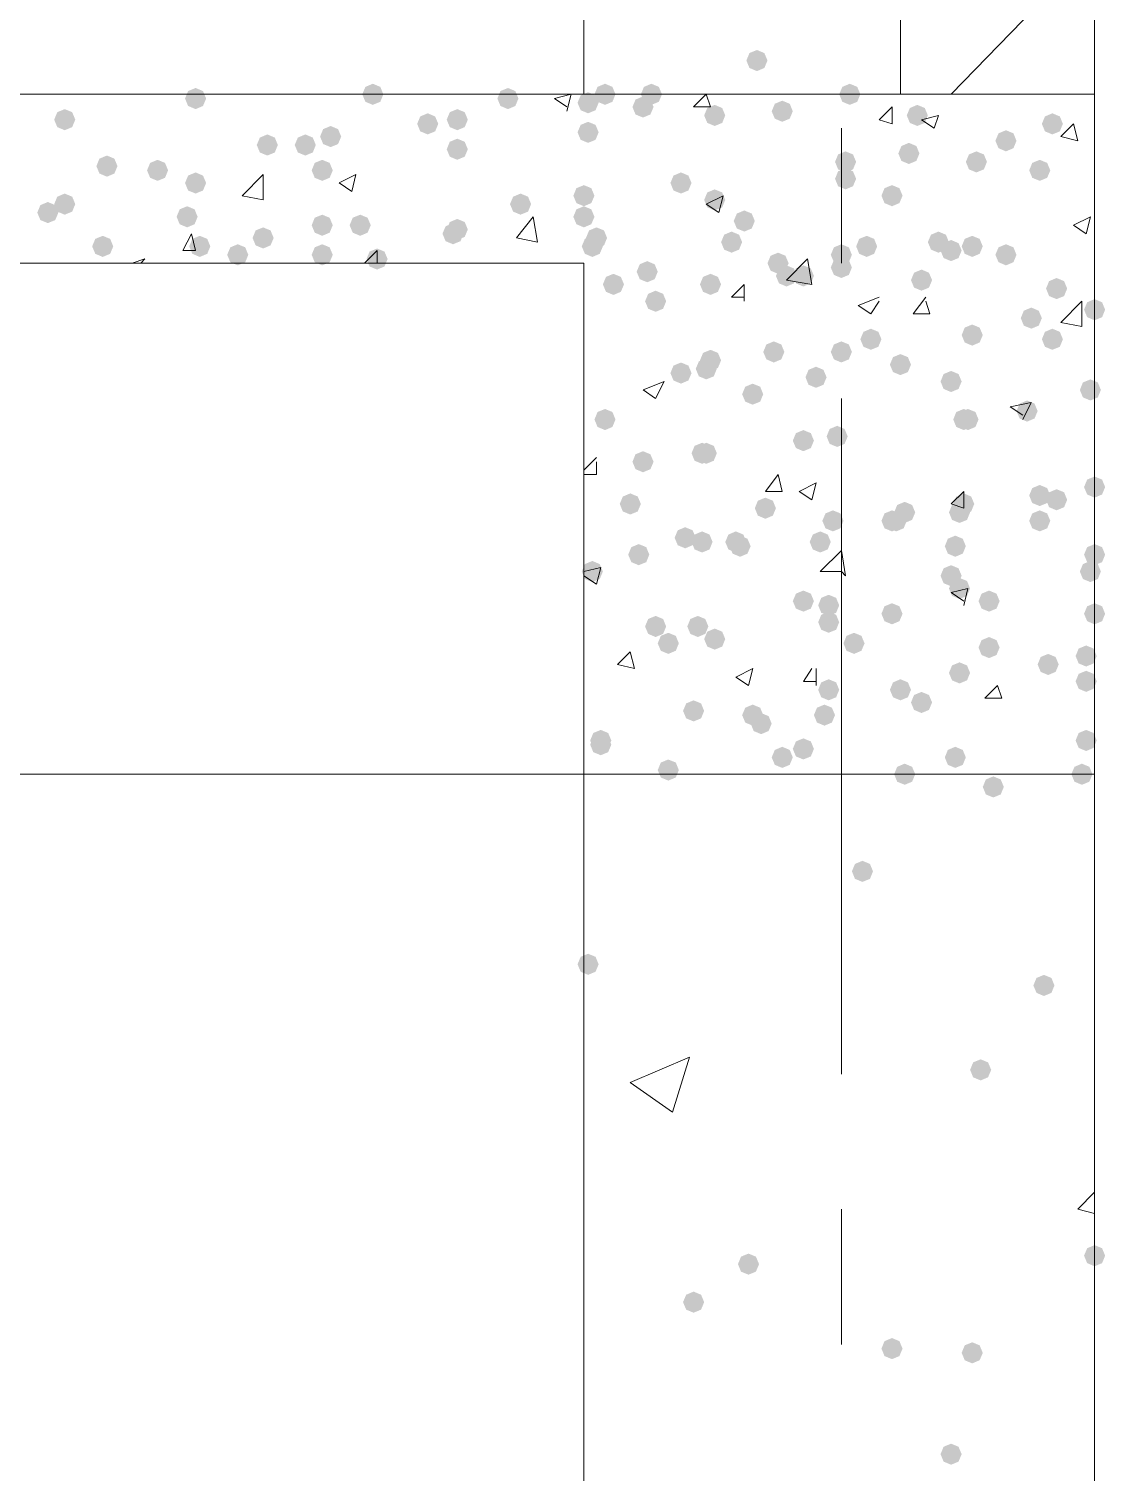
# Model space of a CAD drawing. Header units: millimetres. Extents: x 29 to 95071, y 20 to 67221.
# Drawn here: x 25454 to 26718, y 41287 to 42981 of the extents above; entities that cross this region are included whole.
import ezdxf

# ---------------------------------------------------------------- set-up
doc = ezdxf.new("R2010")
doc.units = ezdxf.units.MM

msp = doc.modelspace()

# ---------------------------------------------------------------- hatches: boundary and pattern name
h = msp.add_hatch(color=7)
h.dxf.hatch_style = 2
h.paths.add_polyline_path([(26308.7, 42931), (26299.9, 42934.7), (26296.3, 42943.4), (26299.9, 42952.2), (26308.7, 42955.8), (26317.4, 42952.2), (26321.1, 42943.4), (26317.4, 42934.7)])
h = msp.add_hatch(color=7)
h.dxf.hatch_style = 2
h.paths.add_polyline_path([(25649.5, 42886.4), (25640.7, 42890.1), (25637.1, 42898.8), (25640.7, 42907.6), (25649.5, 42911.2), (25658.2, 42907.6), (25661.9, 42898.8), (25658.2, 42890.1)])
h = msp.add_hatch(color=7)
h.dxf.hatch_style = 2
h.paths.add_polyline_path([(25857.6, 42891.4), (25848.9, 42895), (25845.2, 42903.8), (25848.9, 42912.5), (25857.6, 42916.2), (25866.4, 42912.5), (25870, 42903.8), (25866.4, 42895)])
h = msp.add_hatch(color=7)
h.dxf.hatch_style = 2
h.paths.add_polyline_path([(26016.3, 42886.4), (26007.5, 42890.1), (26003.9, 42898.8), (26007.5, 42907.6), (26016.3, 42911.2), (26025, 42907.6), (26028.6, 42898.8), (26025, 42890.1)])
h = msp.add_hatch(color=7)
h.dxf.hatch_style = 2
h.paths.add_polyline_path([(26130.3, 42891.4), (26121.5, 42895), (26117.9, 42903.8), (26121.5, 42912.5), (26130.3, 42916.2), (26139, 42912.5), (26142.6, 42903.8), (26139, 42895)])
h = msp.add_hatch(color=7)
h.dxf.hatch_style = 2
h.paths.add_polyline_path([(26184.8, 42891.4), (26176, 42895), (26172.4, 42903.8), (26176, 42912.5), (26184.8, 42916.2), (26193.5, 42912.5), (26197.2, 42903.8), (26193.5, 42895)])
h = msp.add_hatch(color=7)
h.dxf.hatch_style = 2
h.paths.add_polyline_path([(26417.7, 42891.4), (26409, 42895), (26405.3, 42903.8), (26409, 42912.5), (26417.7, 42916.2), (26426.5, 42912.5), (26430.1, 42903.8), (26426.5, 42895)])
h = msp.add_hatch(color=7)
h.dxf.hatch_style = 2
h.paths.add_polyline_path([(26110.4, 42881.5), (26101.7, 42885.1), (26098, 42893.9), (26101.7, 42902.6), (26110.4, 42906.2), (26119.2, 42902.6), (26122.8, 42893.9), (26119.2, 42885.1)])
h = msp.add_hatch(color=7)
h.dxf.hatch_style = 2
h.paths.add_polyline_path([(26174.9, 42876.5), (26166.1, 42880.1), (26162.5, 42888.9), (26166.1, 42897.6), (26174.9, 42901.3), (26183.6, 42897.6), (26187.3, 42888.9), (26183.6, 42880.1)])
h = msp.add_hatch(color=7)
h.dxf.hatch_style = 2
h.paths.add_polyline_path([(26259.1, 42866.6), (26250.4, 42870.2), (26246.7, 42879), (26250.4, 42887.7), (26259.1, 42891.4), (26267.9, 42887.7), (26271.5, 42879), (26267.9, 42870.2)])
h = msp.add_hatch(color=7)
h.dxf.hatch_style = 2
h.paths.add_polyline_path([(26338.4, 42871.5), (26329.7, 42875.2), (26326, 42883.9), (26329.7, 42892.7), (26338.4, 42896.3), (26347.2, 42892.7), (26350.8, 42883.9), (26347.2, 42875.2)])
h = msp.add_hatch(color=7)
h.dxf.hatch_style = 2
h.paths.add_polyline_path([(26497, 42866.6), (26488.3, 42870.2), (26484.6, 42879), (26488.3, 42887.7), (26497, 42891.4), (26505.8, 42887.7), (26509.4, 42879), (26505.8, 42870.2)])
h = msp.add_hatch(color=7)
h.dxf.hatch_style = 2
h.paths.add_polyline_path([(25495.8, 42861.6), (25487.1, 42865.3), (25483.4, 42874), (25487.1, 42882.8), (25495.8, 42886.4), (25504.6, 42882.8), (25508.2, 42874), (25504.6, 42865.3)])
h = msp.add_hatch(color=7)
h.dxf.hatch_style = 2
h.paths.add_polyline_path([(25922.1, 42856.7), (25913.3, 42860.3), (25909.7, 42869.1), (25913.3, 42877.8), (25922.1, 42881.5), (25930.8, 42877.8), (25934.5, 42869.1), (25930.8, 42860.3)])
h = msp.add_hatch(color=7)
h.dxf.hatch_style = 2
h.paths.add_polyline_path([(25956.8, 42861.6), (25948, 42865.3), (25944.4, 42874), (25948, 42882.8), (25956.8, 42886.4), (25965.5, 42882.8), (25969.2, 42874), (25965.5, 42865.3)])
h = msp.add_hatch(color=7)
h.dxf.hatch_style = 2
h.paths.add_polyline_path([(26655.6, 42856.7), (26646.9, 42860.3), (26643.3, 42869.1), (26646.9, 42877.8), (26655.6, 42881.5), (26664.4, 42877.8), (26668, 42869.1), (26664.4, 42860.3)])
h = msp.add_hatch(color=7)
h.dxf.hatch_style = 2
h.paths.add_polyline_path([(25733.7, 42831.9), (25725, 42835.5), (25721.3, 42844.3), (25725, 42853), (25733.7, 42856.7), (25742.5, 42853), (25746.1, 42844.3), (25742.5, 42835.5)])
h = msp.add_hatch(color=7)
h.dxf.hatch_style = 2
h.paths.add_polyline_path([(25778.3, 42831.9), (25769.6, 42835.5), (25765.9, 42844.3), (25769.6, 42853), (25778.3, 42856.7), (25787.1, 42853), (25790.7, 42844.3), (25787.1, 42835.5)])
h = msp.add_hatch(color=7)
h.dxf.hatch_style = 2
h.paths.add_polyline_path([(25808.1, 42841.8), (25799.3, 42845.4), (25795.7, 42854.2), (25799.3, 42862.9), (25808.1, 42866.6), (25816.8, 42862.9), (25820.5, 42854.2), (25816.8, 42845.4)])
h = msp.add_hatch(color=7)
h.dxf.hatch_style = 2
h.paths.add_polyline_path([(26110.4, 42846.8), (26101.7, 42850.4), (26098, 42859.2), (26101.7, 42867.9), (26110.4, 42871.5), (26119.2, 42867.9), (26122.8, 42859.2), (26119.2, 42850.4)])
h = msp.add_hatch(color=7)
h.dxf.hatch_style = 2
h.paths.add_polyline_path([(26601.1, 42836.8), (26592.4, 42840.5), (26588.7, 42849.2), (26592.4, 42858), (26601.1, 42861.6), (26609.9, 42858), (26613.5, 42849.2), (26609.9, 42840.5)])
h = msp.add_hatch(color=7)
h.dxf.hatch_style = 2
h.paths.add_polyline_path([(25956.8, 42826.9), (25948, 42830.6), (25944.4, 42839.3), (25948, 42848.1), (25956.8, 42851.7), (25965.5, 42848.1), (25969.2, 42839.3), (25965.5, 42830.6)])
h = msp.add_hatch(color=7)
h.dxf.hatch_style = 2
h.paths.add_polyline_path([(26487.1, 42822), (26478.4, 42825.6), (26474.7, 42834.4), (26478.4, 42843.1), (26487.1, 42846.8), (26495.9, 42843.1), (26499.5, 42834.4), (26495.9, 42825.6)])
h = msp.add_hatch(color=7)
h.dxf.hatch_style = 2
h.paths.add_polyline_path([(25545.4, 42807.1), (25536.6, 42810.8), (25533, 42819.5), (25536.6, 42828.3), (25545.4, 42831.9), (25554.1, 42828.3), (25557.8, 42819.5), (25554.1, 42810.8)])
h = msp.add_hatch(color=7)
h.dxf.hatch_style = 2
h.paths.add_polyline_path([(25604.9, 42802.2), (25596.1, 42805.8), (25592.5, 42814.5), (25596.1, 42823.3), (25604.9, 42826.9), (25613.6, 42823.3), (25617.2, 42814.5), (25613.6, 42805.8)])
h = msp.add_hatch(color=7)
h.dxf.hatch_style = 2
h.paths.add_polyline_path([(25798.2, 42802.2), (25789.4, 42805.8), (25785.8, 42814.5), (25789.4, 42823.3), (25798.2, 42826.9), (25806.9, 42823.3), (25810.6, 42814.5), (25806.9, 42805.8)])
h = msp.add_hatch(color=7)
h.dxf.hatch_style = 2
h.paths.add_polyline_path([(26412.8, 42812.1), (26404, 42815.7), (26400.4, 42824.5), (26404, 42833.2), (26412.8, 42836.8), (26421.5, 42833.2), (26425.2, 42824.5), (26421.5, 42815.7)])
h = msp.add_hatch(color=7)
h.dxf.hatch_style = 2
h.paths.add_polyline_path([(26566.4, 42812.1), (26557.7, 42815.7), (26554, 42824.5), (26557.7, 42833.2), (26566.4, 42836.8), (26575.2, 42833.2), (26578.8, 42824.5), (26575.2, 42815.7)])
h = msp.add_hatch(color=7)
h.dxf.hatch_style = 2
h.paths.add_polyline_path([(26640.8, 42802.2), (26632, 42805.8), (26628.4, 42814.5), (26632, 42823.3), (26640.8, 42826.9), (26649.5, 42823.3), (26653.2, 42814.5), (26649.5, 42805.8)])
h = msp.add_hatch(color=7)
h.dxf.hatch_style = 2
h.paths.add_polyline_path([(25649.5, 42787.3), (25640.7, 42790.9), (25637.1, 42799.7), (25640.7, 42808.4), (25649.5, 42812.1), (25658.2, 42808.4), (25661.9, 42799.7), (25658.2, 42790.9)])
h = msp.add_hatch(color=7)
h.dxf.hatch_style = 2
h.paths.add_polyline_path([(26219.5, 42787.3), (26210.7, 42790.9), (26207.1, 42799.7), (26210.7, 42808.4), (26219.5, 42812.1), (26228.2, 42808.4), (26231.9, 42799.7), (26228.2, 42790.9)])
h = msp.add_hatch(color=7)
h.dxf.hatch_style = 2
h.paths.add_polyline_path([(26412.8, 42792.2), (26404, 42795.9), (26400.4, 42804.6), (26404, 42813.4), (26412.8, 42817), (26421.5, 42813.4), (26425.2, 42804.6), (26421.5, 42795.9)])
h = msp.add_hatch(color=7)
h.dxf.hatch_style = 2
h.paths.add_polyline_path([(26105.5, 42772.4), (26096.7, 42776.1), (26093.1, 42784.8), (26096.7, 42793.6), (26105.5, 42797.2), (26114.2, 42793.6), (26117.9, 42784.8), (26114.2, 42776.1)])
h = msp.add_hatch(color=7)
h.dxf.hatch_style = 2
h.paths.add_polyline_path([(26259.1, 42767.5), (26250.4, 42771.1), (26246.7, 42779.8), (26250.4, 42788.6), (26259.1, 42792.2), (26267.9, 42788.6), (26271.5, 42779.8), (26267.9, 42771.1)])
h = msp.add_hatch(color=7)
h.dxf.hatch_style = 2
h.paths.add_polyline_path([(26467.3, 42772.4), (26458.5, 42776.1), (26454.9, 42784.8), (26458.5, 42793.6), (26467.3, 42797.2), (26476, 42793.6), (26479.7, 42784.8), (26476, 42776.1)])
h = msp.add_hatch(color=7)
h.dxf.hatch_style = 2
h.paths.add_polyline_path([(25476, 42752.6), (25467.2, 42756.2), (25463.6, 42765), (25467.2, 42773.7), (25476, 42777.4), (25484.7, 42773.7), (25488.4, 42765), (25484.7, 42756.2)])
h = msp.add_hatch(color=7)
h.dxf.hatch_style = 2
h.paths.add_polyline_path([(25495.8, 42762.5), (25487.1, 42766.1), (25483.4, 42774.9), (25487.1, 42783.6), (25495.8, 42787.3), (25504.6, 42783.6), (25508.2, 42774.9), (25504.6, 42766.1)])
h = msp.add_hatch(color=7)
h.dxf.hatch_style = 2
h.paths.add_polyline_path([(25639.6, 42747.6), (25630.8, 42751.3), (25627.2, 42760), (25630.8, 42768.8), (25639.6, 42772.4), (25648.3, 42768.8), (25651.9, 42760), (25648.3, 42751.3)])
h = msp.add_hatch(color=7)
h.dxf.hatch_style = 2
h.paths.add_polyline_path([(26031.1, 42762.5), (26022.4, 42766.1), (26018.7, 42774.9), (26022.4, 42783.6), (26031.1, 42787.3), (26039.9, 42783.6), (26043.5, 42774.9), (26039.9, 42766.1)])
h = msp.add_hatch(color=7)
h.dxf.hatch_style = 2
h.paths.add_polyline_path([(26105.5, 42747.6), (26096.7, 42751.3), (26093.1, 42760), (26096.7, 42768.8), (26105.5, 42772.4), (26114.2, 42768.8), (26117.9, 42760), (26114.2, 42751.3)])
h = msp.add_hatch(color=7)
h.dxf.hatch_style = 2
h.paths.add_polyline_path([(25798.2, 42737.7), (25789.4, 42741.4), (25785.8, 42750.1), (25789.4, 42758.9), (25798.2, 42762.5), (25806.9, 42758.9), (25810.6, 42750.1), (25806.9, 42741.4)])
h = msp.add_hatch(color=7)
h.dxf.hatch_style = 2
h.paths.add_polyline_path([(25842.8, 42737.7), (25834, 42741.4), (25830.4, 42750.1), (25834, 42758.9), (25842.8, 42762.5), (25851.5, 42758.9), (25855.2, 42750.1), (25851.5, 42741.4)])
h = msp.add_hatch(color=7)
h.dxf.hatch_style = 2
h.paths.add_polyline_path([(25956.8, 42732.8), (25948, 42736.4), (25944.4, 42745.2), (25948, 42753.9), (25956.8, 42757.5), (25965.5, 42753.9), (25969.2, 42745.2), (25965.5, 42736.4)])
h = msp.add_hatch(color=7)
h.dxf.hatch_style = 2
h.paths.add_polyline_path([(26293.8, 42742.7), (26285.1, 42746.3), (26281.4, 42755.1), (26285.1, 42763.8), (26293.8, 42767.5), (26302.6, 42763.8), (26306.2, 42755.1), (26302.6, 42746.3)])
h = msp.add_hatch(color=7)
h.dxf.hatch_style = 2
h.paths.add_polyline_path([(25540.4, 42712.9), (25531.7, 42716.6), (25528, 42725.3), (25531.7, 42734.1), (25540.4, 42737.7), (25549.2, 42734.1), (25552.8, 42725.3), (25549.2, 42716.6)])
h = msp.add_hatch(color=7)
h.dxf.hatch_style = 2
h.paths.add_polyline_path([(25654.4, 42712.9), (25645.7, 42716.6), (25642, 42725.3), (25645.7, 42734.1), (25654.4, 42737.7), (25663.2, 42734.1), (25666.8, 42725.3), (25663.2, 42716.6)])
h = msp.add_hatch(color=7)
h.dxf.hatch_style = 2
h.paths.add_polyline_path([(25728.8, 42722.8), (25720, 42726.5), (25716.4, 42735.2), (25720, 42744), (25728.8, 42747.6), (25737.5, 42744), (25741.2, 42735.2), (25737.5, 42726.5)])
h = msp.add_hatch(color=7)
h.dxf.hatch_style = 2
h.paths.add_polyline_path([(25951.8, 42727.8), (25943.1, 42731.4), (25939.4, 42740.2), (25943.1, 42748.9), (25951.8, 42752.6), (25960.6, 42748.9), (25964.2, 42740.2), (25960.6, 42731.4)])
h = msp.add_hatch(color=7)
h.dxf.hatch_style = 2
h.paths.add_polyline_path([(26115.4, 42712.9), (26106.6, 42716.6), (26103, 42725.3), (26106.6, 42734.1), (26115.4, 42737.7), (26124.1, 42734.1), (26127.8, 42725.3), (26124.1, 42716.6)])
h = msp.add_hatch(color=7)
h.dxf.hatch_style = 2
h.paths.add_polyline_path([(26120.3, 42722.8), (26111.6, 42726.5), (26107.9, 42735.2), (26111.6, 42744), (26120.3, 42747.6), (26129.1, 42744), (26132.7, 42735.2), (26129.1, 42726.5)])
h = msp.add_hatch(color=7)
h.dxf.hatch_style = 2
h.paths.add_polyline_path([(26278.9, 42717.9), (26270.2, 42721.5), (26266.6, 42730.3), (26270.2, 42739), (26278.9, 42742.7), (26287.7, 42739), (26291.3, 42730.3), (26287.7, 42721.5)])
h = msp.add_hatch(color=7)
h.dxf.hatch_style = 2
h.paths.add_polyline_path([(26437.6, 42712.9), (26428.8, 42716.6), (26425.2, 42725.3), (26428.8, 42734.1), (26437.6, 42737.7), (26446.3, 42734.1), (26449.9, 42725.3), (26446.3, 42716.6)])
h = msp.add_hatch(color=7)
h.dxf.hatch_style = 2
h.paths.add_polyline_path([(26521.8, 42717.9), (26513.1, 42721.5), (26509.4, 42730.3), (26513.1, 42739), (26521.8, 42742.7), (26530.6, 42739), (26534.2, 42730.3), (26530.6, 42721.5)])
h = msp.add_hatch(color=7)
h.dxf.hatch_style = 2
h.paths.add_polyline_path([(26561.5, 42712.9), (26552.7, 42716.6), (26549.1, 42725.3), (26552.7, 42734.1), (26561.5, 42737.7), (26570.2, 42734.1), (26573.9, 42725.3), (26570.2, 42716.6)])
h = msp.add_hatch(color=7)
h.dxf.hatch_style = 2
h.paths.add_polyline_path([(25699, 42703), (25690.3, 42706.7), (25686.6, 42715.4), (25690.3, 42724.2), (25699, 42727.8), (25707.8, 42724.2), (25711.4, 42715.4), (25707.8, 42706.7)])
h = msp.add_hatch(color=7)
h.dxf.hatch_style = 2
h.paths.add_polyline_path([(25798.2, 42703), (25789.4, 42706.7), (25785.8, 42715.4), (25789.4, 42724.2), (25798.2, 42727.8), (25806.9, 42724.2), (25810.6, 42715.4), (25806.9, 42706.7)])
h = msp.add_hatch(color=7)
h.dxf.hatch_style = 2
h.paths.add_polyline_path([(25862.6, 42698.1), (25853.8, 42701.7), (25850.2, 42710.5), (25853.8, 42719.2), (25862.6, 42722.8), (25871.3, 42719.2), (25875, 42710.5), (25871.3, 42701.7)])
h = msp.add_hatch(color=7)
h.dxf.hatch_style = 2
h.paths.add_polyline_path([(26407.8, 42703), (26399.1, 42706.7), (26395.4, 42715.4), (26399.1, 42724.2), (26407.8, 42727.8), (26416.6, 42724.2), (26420.2, 42715.4), (26416.6, 42706.7)])
h = msp.add_hatch(color=7)
h.dxf.hatch_style = 2
h.paths.add_polyline_path([(26536.7, 42708), (26527.9, 42711.6), (26524.3, 42720.4), (26527.9, 42729.1), (26536.7, 42732.8), (26545.4, 42729.1), (26549.1, 42720.4), (26545.4, 42711.6)])
h = msp.add_hatch(color=7)
h.dxf.hatch_style = 2
h.paths.add_polyline_path([(26601.1, 42703), (26592.4, 42706.7), (26588.7, 42715.4), (26592.4, 42724.2), (26601.1, 42727.8), (26609.9, 42724.2), (26613.5, 42715.4), (26609.9, 42706.7)])
h = msp.add_hatch(color=7)
h.dxf.hatch_style = 2
h.paths.add_polyline_path([(26179.8, 42683.2), (26171.1, 42686.8), (26167.4, 42695.6), (26171.1, 42704.3), (26179.8, 42708), (26188.6, 42704.3), (26192.2, 42695.6), (26188.6, 42686.8)])
h = msp.add_hatch(color=7)
h.dxf.hatch_style = 2
h.paths.add_polyline_path([(26333.5, 42693.1), (26324.7, 42696.8), (26321.1, 42705.5), (26324.7, 42714.3), (26333.5, 42717.9), (26342.2, 42714.3), (26345.9, 42705.5), (26342.2, 42696.8)])
h = msp.add_hatch(color=7)
h.dxf.hatch_style = 2
h.paths.add_polyline_path([(26407.8, 42688.2), (26399.1, 42691.8), (26395.4, 42700.5), (26399.1, 42709.3), (26407.8, 42712.9), (26416.6, 42709.3), (26420.2, 42700.5), (26416.6, 42691.8)])
h = msp.add_hatch(color=7)
h.dxf.hatch_style = 2
h.paths.add_polyline_path([(26140.2, 42668.3), (26131.4, 42672), (26127.8, 42680.7), (26131.4, 42689.5), (26140.2, 42693.1), (26148.9, 42689.5), (26152.6, 42680.7), (26148.9, 42672)])
h = msp.add_hatch(color=7)
h.dxf.hatch_style = 2
h.paths.add_polyline_path([(26254.2, 42668.3), (26245.4, 42672), (26241.8, 42680.7), (26245.4, 42689.5), (26254.2, 42693.1), (26262.9, 42689.5), (26266.6, 42680.7), (26262.9, 42672)])
h = msp.add_hatch(color=7)
h.dxf.hatch_style = 2
h.paths.add_polyline_path([(26343.4, 42678.2), (26334.6, 42681.9), (26331, 42690.6), (26334.6, 42699.4), (26343.4, 42703), (26352.1, 42699.4), (26355.8, 42690.6), (26352.1, 42681.9)])
h = msp.add_hatch(color=7)
h.dxf.hatch_style = 2
h.paths.add_polyline_path([(26363.2, 42678.2), (26354.5, 42681.9), (26350.8, 42690.6), (26354.5, 42699.4), (26363.2, 42703), (26372, 42699.4), (26375.6, 42690.6), (26372, 42681.9)])
h = msp.add_hatch(color=7)
h.dxf.hatch_style = 2
h.paths.add_polyline_path([(26502, 42673.3), (26493.2, 42676.9), (26489.6, 42685.7), (26493.2, 42694.4), (26502, 42698.1), (26510.7, 42694.4), (26514.4, 42685.7), (26510.7, 42676.9)])
h = msp.add_hatch(color=7)
h.dxf.hatch_style = 2
h.paths.add_polyline_path([(26660.6, 42663.4), (26651.8, 42667), (26648.2, 42675.8), (26651.8, 42684.5), (26660.6, 42688.2), (26669.4, 42684.5), (26673, 42675.8), (26669.4, 42667)])
h = msp.add_hatch(color=7)
h.dxf.hatch_style = 2
h.paths.add_polyline_path([(26189.7, 42648.5), (26181, 42652.1), (26177.3, 42660.9), (26181, 42669.6), (26189.7, 42673.3), (26198.5, 42669.6), (26202.1, 42660.9), (26198.5, 42652.1)])
h = msp.add_hatch(color=7)
h.dxf.hatch_style = 2
h.paths.add_polyline_path([(26630.9, 42628.7), (26622.1, 42632.3), (26618.5, 42641.1), (26622.1, 42649.8), (26630.9, 42653.5), (26639.6, 42649.8), (26643.3, 42641.1), (26639.6, 42632.3)])
h = msp.add_hatch(color=7)
h.dxf.hatch_style = 2
h.paths.add_polyline_path([(26705.2, 42638.6), (26696.5, 42642.2), (26692.8, 42651), (26696.5, 42659.7), (26705.2, 42663.4), (26714, 42659.7), (26717.6, 42651), (26714, 42642.2)])
h = msp.add_hatch(color=7)
h.dxf.hatch_style = 2
h.paths.add_polyline_path([(26442.5, 42603.9), (26433.8, 42607.5), (26430.1, 42616.3), (26433.8, 42625), (26442.5, 42628.7), (26451.3, 42625), (26454.9, 42616.3), (26451.3, 42607.5)])
h = msp.add_hatch(color=7)
h.dxf.hatch_style = 2
h.paths.add_polyline_path([(26561.5, 42608.8), (26552.7, 42612.5), (26549.1, 42621.2), (26552.7, 42630), (26561.5, 42633.6), (26570.2, 42630), (26573.9, 42621.2), (26570.2, 42612.5)])
h = msp.add_hatch(color=7)
h.dxf.hatch_style = 2
h.paths.add_polyline_path([(26655.6, 42603.9), (26646.9, 42607.5), (26643.3, 42616.3), (26646.9, 42625), (26655.6, 42628.7), (26664.4, 42625), (26668, 42616.3), (26664.4, 42607.5)])
h = msp.add_hatch(color=7)
h.dxf.hatch_style = 2
h.paths.add_polyline_path([(26254.2, 42579.1), (26245.4, 42582.7), (26241.8, 42591.5), (26245.4, 42600.3), (26254.2, 42603.9), (26262.9, 42600.3), (26266.6, 42591.5), (26262.9, 42582.7)])
h = msp.add_hatch(color=7)
h.dxf.hatch_style = 2
h.paths.add_polyline_path([(26328.5, 42589), (26319.8, 42592.7), (26316.1, 42601.4), (26319.8, 42610.2), (26328.5, 42613.8), (26337.3, 42610.2), (26340.9, 42601.4), (26337.3, 42592.7)])
h = msp.add_hatch(color=7)
h.dxf.hatch_style = 2
h.paths.add_polyline_path([(26407.8, 42589), (26399.1, 42592.7), (26395.4, 42601.4), (26399.1, 42610.2), (26407.8, 42613.8), (26416.6, 42610.2), (26420.2, 42601.4), (26416.6, 42592.7)])
h = msp.add_hatch(color=7)
h.dxf.hatch_style = 2
h.paths.add_polyline_path([(26219.5, 42564.2), (26210.7, 42567.9), (26207.1, 42576.6), (26210.7, 42585.4), (26219.5, 42589), (26228.2, 42585.4), (26231.9, 42576.6), (26228.2, 42567.9)])
h = msp.add_hatch(color=7)
h.dxf.hatch_style = 2
h.paths.add_polyline_path([(26249.2, 42569.2), (26240.5, 42572.8), (26236.8, 42581.6), (26240.5, 42590.3), (26249.2, 42594), (26258, 42590.3), (26261.6, 42581.6), (26258, 42572.8)])
h = msp.add_hatch(color=7)
h.dxf.hatch_style = 2
h.paths.add_polyline_path([(26477.2, 42574.2), (26468.5, 42577.8), (26464.8, 42586.5), (26468.5, 42595.3), (26477.2, 42598.9), (26486, 42595.3), (26489.6, 42586.5), (26486, 42577.8)])
h = msp.add_hatch(color=7)
h.dxf.hatch_style = 2
h.paths.add_polyline_path([(26378.1, 42559.3), (26369.3, 42562.9), (26365.7, 42571.7), (26369.3, 42580.4), (26378.1, 42584.1), (26386.8, 42580.4), (26390.5, 42571.7), (26386.8, 42562.9)])
h = msp.add_hatch(color=7)
h.dxf.hatch_style = 2
h.paths.add_polyline_path([(26536.7, 42554.3), (26527.9, 42558), (26524.3, 42566.7), (26527.9, 42575.5), (26536.7, 42579.1), (26545.4, 42575.5), (26549.1, 42566.7), (26545.4, 42558)])
h = msp.add_hatch(color=7)
h.dxf.hatch_style = 2
h.paths.add_polyline_path([(26700.3, 42544.4), (26691.5, 42548.1), (26687.9, 42556.8), (26691.5, 42565.6), (26700.3, 42569.2), (26709, 42565.6), (26712.6, 42556.8), (26709, 42548.1)])
h = msp.add_hatch(color=7)
h.dxf.hatch_style = 2
h.paths.add_polyline_path([(26303.7, 42539.5), (26295, 42543.1), (26291.3, 42551.8), (26295, 42560.6), (26303.7, 42564.2), (26312.5, 42560.6), (26316.1, 42551.8), (26312.5, 42543.1)])
h = msp.add_hatch(color=7)
h.dxf.hatch_style = 2
h.paths.add_polyline_path([(26130.3, 42509.7), (26121.5, 42513.4), (26117.9, 42522.1), (26121.5, 42530.9), (26130.3, 42534.5), (26139, 42530.9), (26142.6, 42522.1), (26139, 42513.4)])
h = msp.add_hatch(color=7)
h.dxf.hatch_style = 2
h.paths.add_polyline_path([(26551.6, 42509.7), (26542.8, 42513.4), (26539.2, 42522.1), (26542.8, 42530.9), (26551.6, 42534.5), (26560.3, 42530.9), (26563.9, 42522.1), (26560.3, 42513.4)])
h = msp.add_hatch(color=7)
h.dxf.hatch_style = 2
h.paths.add_polyline_path([(26556.5, 42509.7), (26547.8, 42513.4), (26544.1, 42522.1), (26547.8, 42530.9), (26556.5, 42534.5), (26565.3, 42530.9), (26568.9, 42522.1), (26565.3, 42513.4)])
h = msp.add_hatch(color=7)
h.dxf.hatch_style = 2
h.paths.add_polyline_path([(26625.9, 42519.6), (26617.2, 42523.3), (26613.5, 42532), (26617.2, 42540.8), (26625.9, 42544.4), (26634.7, 42540.8), (26638.3, 42532), (26634.7, 42523.3)])
h = msp.add_hatch(color=7)
h.dxf.hatch_style = 2
h.paths.add_polyline_path([(26363.2, 42484.9), (26354.5, 42488.6), (26350.8, 42497.3), (26354.5, 42506.1), (26363.2, 42509.7), (26372, 42506.1), (26375.6, 42497.3), (26372, 42488.6)])
h = msp.add_hatch(color=7)
h.dxf.hatch_style = 2
h.paths.add_polyline_path([(26402.9, 42489.9), (26394.1, 42493.5), (26390.5, 42502.3), (26394.1, 42511), (26402.9, 42514.7), (26411.6, 42511), (26415.3, 42502.3), (26411.6, 42493.5)])
h = msp.add_hatch(color=7)
h.dxf.hatch_style = 2
h.paths.add_polyline_path([(26174.9, 42460.2), (26166.1, 42463.8), (26162.5, 42472.5), (26166.1, 42481.3), (26174.9, 42484.9), (26183.6, 42481.3), (26187.3, 42472.5), (26183.6, 42463.8)])
h = msp.add_hatch(color=7)
h.dxf.hatch_style = 2
h.paths.add_polyline_path([(26244.3, 42470.1), (26235.5, 42473.7), (26231.9, 42482.5), (26235.5, 42491.2), (26244.3, 42494.8), (26253, 42491.2), (26256.6, 42482.5), (26253, 42473.7)])
h = msp.add_hatch(color=7)
h.dxf.hatch_style = 2
h.paths.add_polyline_path([(26249.2, 42470.1), (26240.5, 42473.7), (26236.8, 42482.5), (26240.5, 42491.2), (26249.2, 42494.8), (26258, 42491.2), (26261.6, 42482.5), (26258, 42473.7)])
h = msp.add_hatch(color=7)
h.dxf.hatch_style = 2
h.paths.add_polyline_path([(26705.2, 42430.4), (26696.5, 42434.1), (26692.8, 42442.8), (26696.5, 42451.6), (26705.2, 42455.2), (26714, 42451.6), (26717.6, 42442.8), (26714, 42434.1)])
h = msp.add_hatch(color=7)
h.dxf.hatch_style = 2
h.paths.add_polyline_path([(26160, 42410.6), (26151.2, 42414.2), (26147.6, 42423), (26151.2, 42431.7), (26160, 42435.4), (26168.7, 42431.7), (26172.4, 42423), (26168.7, 42414.2)])
h = msp.add_hatch(color=7)
h.dxf.hatch_style = 2
h.paths.add_polyline_path([(26551.6, 42410.6), (26542.8, 42414.2), (26539.2, 42423), (26542.8, 42431.7), (26551.6, 42435.4), (26560.3, 42431.7), (26563.9, 42423), (26560.3, 42414.2)])
h = msp.add_hatch(color=7)
h.dxf.hatch_style = 2
h.paths.add_polyline_path([(26640.8, 42420.5), (26632, 42424.1), (26628.4, 42432.9), (26632, 42441.6), (26640.8, 42445.3), (26649.5, 42441.6), (26653.2, 42432.9), (26649.5, 42424.1)])
h = msp.add_hatch(color=7)
h.dxf.hatch_style = 2
h.paths.add_polyline_path([(26660.6, 42415.5), (26651.8, 42419.2), (26648.2, 42427.9), (26651.8, 42436.7), (26660.6, 42440.3), (26669.4, 42436.7), (26673, 42427.9), (26669.4, 42419.2)])
h = msp.add_hatch(color=7)
h.dxf.hatch_style = 2
h.paths.add_polyline_path([(26318.6, 42405.6), (26309.8, 42409.3), (26306.2, 42418), (26309.8, 42426.8), (26318.6, 42430.4), (26327.4, 42426.8), (26331, 42418), (26327.4, 42409.3)])
h = msp.add_hatch(color=7)
h.dxf.hatch_style = 2
h.paths.add_polyline_path([(26397.9, 42390.8), (26389.2, 42394.4), (26385.5, 42403.2), (26389.2, 42411.9), (26397.9, 42415.5), (26406.7, 42411.9), (26410.3, 42403.2), (26406.7, 42394.4)])
h = msp.add_hatch(color=7)
h.dxf.hatch_style = 2
h.paths.add_polyline_path([(26467.3, 42390.8), (26458.5, 42394.4), (26454.9, 42403.2), (26458.5, 42411.9), (26467.3, 42415.5), (26476, 42411.9), (26479.7, 42403.2), (26476, 42394.4)])
h = msp.add_hatch(color=7)
h.dxf.hatch_style = 2
h.paths.add_polyline_path([(26472.3, 42390.8), (26463.5, 42394.4), (26459.9, 42403.2), (26463.5, 42411.9), (26472.3, 42415.5), (26481, 42411.9), (26484.6, 42403.2), (26481, 42394.4)])
h = msp.add_hatch(color=7)
h.dxf.hatch_style = 2
h.paths.add_polyline_path([(26482.2, 42400.7), (26473.4, 42404.3), (26469.8, 42413.1), (26473.4, 42421.8), (26482.2, 42425.5), (26490.9, 42421.8), (26494.6, 42413.1), (26490.9, 42404.3)])
h = msp.add_hatch(color=7)
h.dxf.hatch_style = 2
h.paths.add_polyline_path([(26546.6, 42400.7), (26537.8, 42404.3), (26534.2, 42413.1), (26537.8, 42421.8), (26546.6, 42425.5), (26555.4, 42421.8), (26559, 42413.1), (26555.4, 42404.3)])
h = msp.add_hatch(color=7)
h.dxf.hatch_style = 2
h.paths.add_polyline_path([(26640.8, 42390.8), (26632, 42394.4), (26628.4, 42403.2), (26632, 42411.9), (26640.8, 42415.5), (26649.5, 42411.9), (26653.2, 42403.2), (26649.5, 42394.4)])
h = msp.add_hatch(color=7)
h.dxf.hatch_style = 2
h.paths.add_polyline_path([(26224.4, 42370.9), (26215.7, 42374.6), (26212, 42383.3), (26215.7, 42392.1), (26224.4, 42395.7), (26233.2, 42392.1), (26236.8, 42383.3), (26233.2, 42374.6)])
h = msp.add_hatch(color=7)
h.dxf.hatch_style = 2
h.paths.add_polyline_path([(26244.3, 42366), (26235.5, 42369.6), (26231.9, 42378.4), (26235.5, 42387.1), (26244.3, 42390.8), (26253, 42387.1), (26256.6, 42378.4), (26253, 42369.6)])
h = msp.add_hatch(color=7)
h.dxf.hatch_style = 2
h.paths.add_polyline_path([(26283.9, 42366), (26275.2, 42369.6), (26271.5, 42378.4), (26275.2, 42387.1), (26283.9, 42390.8), (26292.7, 42387.1), (26296.3, 42378.4), (26292.7, 42369.6)])
h = msp.add_hatch(color=7)
h.dxf.hatch_style = 2
h.paths.add_polyline_path([(26288.9, 42361), (26280.1, 42364.7), (26276.5, 42373.4), (26280.1, 42382.2), (26288.9, 42385.8), (26297.6, 42382.2), (26301.3, 42373.4), (26297.6, 42364.7)])
h = msp.add_hatch(color=7)
h.dxf.hatch_style = 2
h.paths.add_polyline_path([(26383, 42366), (26374.3, 42369.6), (26370.6, 42378.4), (26374.3, 42387.1), (26383, 42390.8), (26391.8, 42387.1), (26395.4, 42378.4), (26391.8, 42369.6)])
h = msp.add_hatch(color=7)
h.dxf.hatch_style = 2
h.paths.add_polyline_path([(26541.6, 42361), (26532.9, 42364.7), (26529.3, 42373.4), (26532.9, 42382.2), (26541.6, 42385.8), (26550.4, 42382.2), (26554, 42373.4), (26550.4, 42364.7)])
h = msp.add_hatch(color=7)
h.dxf.hatch_style = 2
h.paths.add_polyline_path([(26169.9, 42351.1), (26161.2, 42354.7), (26157.5, 42363.5), (26161.2, 42372.3), (26169.9, 42375.9), (26178.7, 42372.3), (26182.3, 42363.5), (26178.7, 42354.7)])
h = msp.add_hatch(color=7)
h.dxf.hatch_style = 2
h.paths.add_polyline_path([(26705.2, 42351.1), (26696.5, 42354.7), (26692.8, 42363.5), (26696.5, 42372.3), (26705.2, 42375.9), (26714, 42372.3), (26717.6, 42363.5), (26714, 42354.7)])
h = msp.add_hatch(color=7)
h.dxf.hatch_style = 2
h.paths.add_polyline_path([(26115.4, 42331.3), (26106.6, 42334.9), (26103, 42343.7), (26106.6, 42352.4), (26115.4, 42356.1), (26124.1, 42352.4), (26127.8, 42343.7), (26124.1, 42334.9)])
h = msp.add_hatch(color=7)
h.dxf.hatch_style = 2
h.paths.add_polyline_path([(26536.7, 42326.3), (26527.9, 42330), (26524.3, 42338.7), (26527.9, 42347.5), (26536.7, 42351.1), (26545.4, 42347.5), (26549.1, 42338.7), (26545.4, 42330)])
h = msp.add_hatch(color=7)
h.dxf.hatch_style = 2
h.paths.add_polyline_path([(26700.3, 42331.3), (26691.5, 42334.9), (26687.9, 42343.7), (26691.5, 42352.4), (26700.3, 42356.1), (26709, 42352.4), (26712.6, 42343.7), (26709, 42334.9)])
h = msp.add_hatch(color=7)
h.dxf.hatch_style = 2
h.paths.add_polyline_path([(26546.6, 42311.5), (26537.8, 42315.1), (26534.2, 42323.8), (26537.8, 42332.6), (26546.6, 42336.2), (26555.4, 42332.6), (26559, 42323.8), (26555.4, 42315.1)])
h = msp.add_hatch(color=7)
h.dxf.hatch_style = 2
h.paths.add_polyline_path([(26363.2, 42296.6), (26354.5, 42300.2), (26350.8, 42309), (26354.5, 42317.7), (26363.2, 42321.4), (26372, 42317.7), (26375.6, 42309), (26372, 42300.2)])
h = msp.add_hatch(color=7)
h.dxf.hatch_style = 2
h.paths.add_polyline_path([(26392.9, 42291.6), (26384.2, 42295.3), (26380.6, 42304), (26384.2, 42312.8), (26392.9, 42316.4), (26401.7, 42312.8), (26405.3, 42304), (26401.7, 42295.3)])
h = msp.add_hatch(color=7)
h.dxf.hatch_style = 2
h.paths.add_polyline_path([(26581.3, 42296.6), (26572.5, 42300.2), (26568.9, 42309), (26572.5, 42317.7), (26581.3, 42321.4), (26590, 42317.7), (26593.7, 42309), (26590, 42300.2)])
h = msp.add_hatch(color=7)
h.dxf.hatch_style = 2
h.paths.add_polyline_path([(26467.3, 42281.7), (26458.5, 42285.4), (26454.9, 42294.1), (26458.5, 42302.9), (26467.3, 42306.5), (26476, 42302.9), (26479.7, 42294.1), (26476, 42285.4)])
h = msp.add_hatch(color=7)
h.dxf.hatch_style = 2
h.paths.add_polyline_path([(26705.2, 42281.7), (26696.5, 42285.4), (26692.8, 42294.1), (26696.5, 42302.9), (26705.2, 42306.5), (26714, 42302.9), (26717.6, 42294.1), (26714, 42285.4)])
h = msp.add_hatch(color=7)
h.dxf.hatch_style = 2
h.paths.add_polyline_path([(26189.7, 42266.8), (26181, 42270.5), (26177.3, 42279.2), (26181, 42288), (26189.7, 42291.6), (26198.5, 42288), (26202.1, 42279.2), (26198.5, 42270.5)])
h = msp.add_hatch(color=7)
h.dxf.hatch_style = 2
h.paths.add_polyline_path([(26239.3, 42266.8), (26230.5, 42270.5), (26226.9, 42279.2), (26230.5, 42288), (26239.3, 42291.6), (26248, 42288), (26251.7, 42279.2), (26248, 42270.5)])
h = msp.add_hatch(color=7)
h.dxf.hatch_style = 2
h.paths.add_polyline_path([(26392.9, 42271.8), (26384.2, 42275.4), (26380.6, 42284.2), (26384.2, 42292.9), (26392.9, 42296.6), (26401.7, 42292.9), (26405.3, 42284.2), (26401.7, 42275.4)])
h = msp.add_hatch(color=7)
h.dxf.hatch_style = 2
h.paths.add_polyline_path([(26204.6, 42247), (26195.8, 42250.7), (26192.2, 42259.4), (26195.8, 42268.2), (26204.6, 42271.8), (26213.4, 42268.2), (26217, 42259.4), (26213.4, 42250.7)])
h = msp.add_hatch(color=7)
h.dxf.hatch_style = 2
h.paths.add_polyline_path([(26259.1, 42252), (26250.4, 42255.6), (26246.7, 42264.4), (26250.4, 42273.1), (26259.1, 42276.8), (26267.9, 42273.1), (26271.5, 42264.4), (26267.9, 42255.6)])
h = msp.add_hatch(color=7)
h.dxf.hatch_style = 2
h.paths.add_polyline_path([(26422.7, 42247), (26413.9, 42250.7), (26410.3, 42259.4), (26413.9, 42268.2), (26422.7, 42271.8), (26431.4, 42268.2), (26435.1, 42259.4), (26431.4, 42250.7)])
h = msp.add_hatch(color=7)
h.dxf.hatch_style = 2
h.paths.add_polyline_path([(26581.3, 42242.1), (26572.5, 42245.7), (26568.9, 42254.5), (26572.5, 42263.2), (26581.3, 42266.8), (26590, 42263.2), (26593.7, 42254.5), (26590, 42245.7)])
h = msp.add_hatch(color=7)
h.dxf.hatch_style = 2
h.paths.add_polyline_path([(26650.7, 42222.2), (26641.9, 42225.9), (26638.3, 42234.6), (26641.9, 42243.4), (26650.7, 42247), (26659.4, 42243.4), (26663.1, 42234.6), (26659.4, 42225.9)])
h = msp.add_hatch(color=7)
h.dxf.hatch_style = 2
h.paths.add_polyline_path([(26695.3, 42232.2), (26686.5, 42235.8), (26682.9, 42244.5), (26686.5, 42253.3), (26695.3, 42256.9), (26704, 42253.3), (26707.7, 42244.5), (26704, 42235.8)])
h = msp.add_hatch(color=7)
h.dxf.hatch_style = 2
h.paths.add_polyline_path([(26546.6, 42212.3), (26537.8, 42216), (26534.2, 42224.7), (26537.8, 42233.5), (26546.6, 42237.1), (26555.4, 42233.5), (26559, 42224.7), (26555.4, 42216)])
h = msp.add_hatch(color=7)
h.dxf.hatch_style = 2
h.paths.add_polyline_path([(26392.9, 42192.5), (26384.2, 42196.1), (26380.6, 42204.9), (26384.2, 42213.6), (26392.9, 42217.3), (26401.7, 42213.6), (26405.3, 42204.9), (26401.7, 42196.1)])
h = msp.add_hatch(color=7)
h.dxf.hatch_style = 2
h.paths.add_polyline_path([(26477.2, 42192.5), (26468.5, 42196.1), (26464.8, 42204.9), (26468.5, 42213.6), (26477.2, 42217.3), (26486, 42213.6), (26489.6, 42204.9), (26486, 42196.1)])
h = msp.add_hatch(color=7)
h.dxf.hatch_style = 2
h.paths.add_polyline_path([(26695.3, 42202.4), (26686.5, 42206.1), (26682.9, 42214.8), (26686.5, 42223.6), (26695.3, 42227.2), (26704, 42223.6), (26707.7, 42214.8), (26704, 42206.1)])
h = msp.add_hatch(color=7)
h.dxf.hatch_style = 2
h.paths.add_polyline_path([(26502, 42177.6), (26493.2, 42181.3), (26489.6, 42190), (26493.2, 42198.8), (26502, 42202.4), (26510.7, 42198.8), (26514.4, 42190), (26510.7, 42181.3)])
h = msp.add_hatch(color=7)
h.dxf.hatch_style = 2
h.paths.add_polyline_path([(26234.3, 42167.7), (26225.6, 42171.4), (26221.9, 42180.1), (26225.6, 42188.9), (26234.3, 42192.5), (26243.1, 42188.9), (26246.7, 42180.1), (26243.1, 42171.4)])
h = msp.add_hatch(color=7)
h.dxf.hatch_style = 2
h.paths.add_polyline_path([(26303.7, 42162.8), (26295, 42166.4), (26291.3, 42175.2), (26295, 42183.9), (26303.7, 42187.5), (26312.5, 42183.9), (26316.1, 42175.2), (26312.5, 42166.4)])
h = msp.add_hatch(color=7)
h.dxf.hatch_style = 2
h.paths.add_polyline_path([(26388, 42162.8), (26379.2, 42166.4), (26375.6, 42175.2), (26379.2, 42183.9), (26388, 42187.5), (26396.7, 42183.9), (26400.4, 42175.2), (26396.7, 42166.4)])
h = msp.add_hatch(color=7)
h.dxf.hatch_style = 2
h.paths.add_polyline_path([(26313.6, 42152.8), (26304.9, 42156.5), (26301.3, 42165.2), (26304.9, 42174), (26313.6, 42177.6), (26322.4, 42174), (26326, 42165.2), (26322.4, 42156.5)])
h = msp.add_hatch(color=7)
h.dxf.hatch_style = 2
h.paths.add_polyline_path([(26125.3, 42133), (26116.5, 42136.7), (26112.9, 42145.4), (26116.5, 42154.2), (26125.3, 42157.8), (26134, 42154.2), (26137.7, 42145.4), (26134, 42136.7)])
h = msp.add_hatch(color=7)
h.dxf.hatch_style = 2
h.paths.add_polyline_path([(26125.3, 42128.1), (26116.5, 42131.7), (26112.9, 42140.5), (26116.5, 42149.2), (26125.3, 42152.8), (26134, 42149.2), (26137.7, 42140.5), (26134, 42131.7)])
h = msp.add_hatch(color=7)
h.dxf.hatch_style = 2
h.paths.add_polyline_path([(26363.2, 42123.1), (26354.5, 42126.7), (26350.8, 42135.5), (26354.5, 42144.3), (26363.2, 42147.9), (26372, 42144.3), (26375.6, 42135.5), (26372, 42126.7)])
h = msp.add_hatch(color=7)
h.dxf.hatch_style = 2
h.paths.add_polyline_path([(26695.3, 42133), (26686.5, 42136.7), (26682.9, 42145.4), (26686.5, 42154.2), (26695.3, 42157.8), (26704, 42154.2), (26707.7, 42145.4), (26704, 42136.7)])
h = msp.add_hatch(color=7)
h.dxf.hatch_style = 2
h.paths.add_polyline_path([(26338.4, 42113.2), (26329.7, 42116.8), (26326, 42125.6), (26329.7, 42134.3), (26338.4, 42138), (26347.2, 42134.3), (26350.8, 42125.6), (26347.2, 42116.8)])
h = msp.add_hatch(color=7)
h.dxf.hatch_style = 2
h.paths.add_polyline_path([(26541.6, 42113.2), (26532.9, 42116.8), (26529.3, 42125.6), (26532.9, 42134.3), (26541.6, 42138), (26550.4, 42134.3), (26554, 42125.6), (26550.4, 42116.8)])
h = msp.add_hatch(color=7)
h.dxf.hatch_style = 2
h.paths.add_polyline_path([(26204.6, 42098.3), (26195.8, 42102), (26192.2, 42110.7), (26195.8, 42119.5), (26204.6, 42123.1), (26213.4, 42119.5), (26217, 42110.7), (26213.4, 42102)])
h = msp.add_hatch(color=7)
h.dxf.hatch_style = 2
h.paths.add_polyline_path([(26482.2, 42093.4), (26473.4, 42097), (26469.8, 42105.8), (26473.4, 42114.5), (26482.2, 42118.2), (26490.9, 42114.5), (26494.6, 42105.8), (26490.9, 42097)])
h = msp.add_hatch(color=7)
h.dxf.hatch_style = 2
h.paths.add_polyline_path([(26690.3, 42093.4), (26681.6, 42097), (26677.9, 42105.8), (26681.6, 42114.5), (26690.3, 42118.2), (26699.1, 42114.5), (26702.7, 42105.8), (26699.1, 42097)])
h = msp.add_hatch(color=7)
h.dxf.hatch_style = 2
h.paths.add_polyline_path([(26586.3, 42078.5), (26577.5, 42082.1), (26573.9, 42090.9), (26577.5, 42099.6), (26586.3, 42103.3), (26595, 42099.6), (26598.6, 42090.9), (26595, 42082.1)])
h = msp.add_hatch(color=7)
h.dxf.hatch_style = 2
h.paths.add_polyline_path([(26432.6, 41979.4), (26423.8, 41983), (26420.2, 41991.8), (26423.8, 42000.5), (26432.6, 42004.2), (26441.4, 42000.5), (26445, 41991.8), (26441.4, 41983)])
h = msp.add_hatch(color=7)
h.dxf.hatch_style = 2
h.paths.add_polyline_path([(26110.4, 41870.3), (26101.7, 41874), (26098, 41882.7), (26101.7, 41891.5), (26110.4, 41895.1), (26119.2, 41891.5), (26122.8, 41882.7), (26119.2, 41874)])
h = msp.add_hatch(color=7)
h.dxf.hatch_style = 2
h.paths.add_polyline_path([(26645.7, 41845.5), (26637, 41849.2), (26633.3, 41857.9), (26637, 41866.7), (26645.7, 41870.3), (26654.5, 41866.7), (26658.1, 41857.9), (26654.5, 41849.2)])
h = msp.add_hatch(color=7)
h.dxf.hatch_style = 2
h.paths.add_polyline_path([(26571.4, 41746.4), (26562.6, 41750.1), (26559, 41758.8), (26562.6, 41767.6), (26571.4, 41771.2), (26580.1, 41767.6), (26583.8, 41758.8), (26580.1, 41750.1)])
h = msp.add_hatch(color=7)
h.dxf.hatch_style = 2
h.paths.add_polyline_path([(26705.2, 41528.3), (26696.5, 41532), (26692.8, 41540.7), (26696.5, 41549.5), (26705.2, 41553.1), (26714, 41549.5), (26717.6, 41540.7), (26714, 41532)])
h = msp.add_hatch(color=7)
h.dxf.hatch_style = 2
h.paths.add_polyline_path([(26298.8, 41518.4), (26290, 41522), (26286.4, 41530.8), (26290, 41539.6), (26298.8, 41543.2), (26307.5, 41539.6), (26311.2, 41530.8), (26307.5, 41522)])
h = msp.add_hatch(color=7)
h.dxf.hatch_style = 2
h.paths.add_polyline_path([(26234.3, 41473.8), (26225.6, 41477.4), (26221.9, 41486.2), (26225.6, 41494.9), (26234.3, 41498.6), (26243.1, 41494.9), (26246.7, 41486.2), (26243.1, 41477.4)])
h = msp.add_hatch(color=7)
h.dxf.hatch_style = 2
h.paths.add_polyline_path([(26467.3, 41419.3), (26458.5, 41422.9), (26454.9, 41431.7), (26458.5, 41440.4), (26467.3, 41444.1), (26476, 41440.4), (26479.7, 41431.7), (26476, 41422.9)])
h = msp.add_hatch(color=7)
h.dxf.hatch_style = 2
h.paths.add_polyline_path([(26561.5, 41414.3), (26552.7, 41418), (26549.1, 41426.7), (26552.7, 41435.5), (26561.5, 41439.1), (26570.2, 41435.5), (26573.9, 41426.7), (26570.2, 41418)])
h = msp.add_hatch(color=7)
h.dxf.hatch_style = 2
h.paths.add_polyline_path([(26536.7, 41295.4), (26527.9, 41299), (26524.3, 41307.8), (26527.9, 41316.5), (26536.7, 41320.1), (26545.4, 41316.5), (26549.1, 41307.8), (26545.4, 41299)])

# ---------------------------------------------------------------- linework, layer by layer
at = {"color": 7, "lineweight": 0}
for points in [[(26105.5, 42903.8), (26105.5, 47305.2)], [(26705.2, 26656.2), (26705.2, 47305.2)], [(26477.2, 42903.8), (26477.2, 46908.6)], [(26536.7, 42903.8), (26705.2, 43077.2)], [(20004, 42903.8), (26705.2, 42903.8)], [(26070.8, 42898.8), (26090.6, 42903.8)], [(26070.8, 42898.8), (26085.6, 42888.9)], [(26085.6, 42883.9), (26090.6, 42903.8)], [(26234.3, 42888.9), (26249.2, 42903.8)], [(26254.2, 42888.9), (26249.2, 42903.8)], [(26234.3, 42888.9), (26254.2, 42888.9)], [(26452.4, 42874), (26467.3, 42888.9)], [(26452.4, 42874), (26467.3, 42869.1)], [(26467.3, 42869.1), (26467.3, 42888.9)], [(26502, 42874), (26521.8, 42879)], [(26502, 42874), (26516.9, 42864.1)], [(26516.9, 42864.1), (26521.8, 42879)], [(26407.8, 42705.5), (26407.8, 42864.1)], [(26665.6, 42854.2), (26680.4, 42869.1)], [(26685.4, 42849.2), (26680.4, 42869.1)], [(26665.6, 42854.2), (26685.4, 42849.2)], [(25704, 42784.8), (25728.8, 42809.6)], [(25728.8, 42779.8), (25728.8, 42809.6)], [(25818, 42799.7), (25837.8, 42809.6)], [(25832.9, 42789.8), (25837.8, 42809.6)], [(25818, 42799.7), (25832.9, 42789.8)], [(25704, 42784.8), (25728.8, 42779.8)], [(26249.2, 42774.9), (26269, 42784.8)], [(26249.2, 42774.9), (26264.1, 42765)], [(26264.1, 42765), (26269, 42784.8)], [(26026.2, 42735.2), (26046, 42760)], [(26050.9, 42730.3), (26046, 42760)], [(26680.4, 42750.1), (26700.3, 42760)], [(26695.3, 42740.2), (26700.3, 42760)], [(25634.6, 42720.4), (25644.5, 42740.2)], [(25649.5, 42720.4), (25644.5, 42740.2)], [(26680.4, 42750.1), (26695.3, 42740.2)], [(25634.6, 42720.4), (25649.5, 42720.4)], [(25847.7, 42705.5), (25862.6, 42720.4)], [(25862.6, 42705.5), (25862.6, 42720.4)], [(26026.2, 42735.2), (26050.9, 42730.3)], [(26105.5, 42705.5), (22908.5, 42705.5)], [(25575.1, 42705.5), (25590, 42710.5)], [(25585, 42705.5), (25590, 42710.5)], [(26105.5, 32653.6), (26105.5, 42705.5)], [(26343.4, 42685.7), (26368.2, 42710.5)], [(26373.1, 42680.7), (26368.2, 42710.5)], [(26278.9, 42665.8), (26293.8, 42680.7)], [(26293.8, 42660.9), (26293.8, 42680.7)], [(26343.4, 42685.7), (26373.1, 42680.7)], [(26278.9, 42665.8), (26293.8, 42665.8)], [(26427.6, 42655.9), (26452.4, 42665.8)], [(26427.6, 42655.9), (26442.5, 42646)], [(26442.5, 42646), (26452.4, 42660.9)], [(26492.1, 42646), (26506.9, 42665.8)], [(26511.9, 42646), (26506.9, 42660.9)], [(26665.6, 42636.1), (26690.3, 42660.9)], [(26690.3, 42631.2), (26690.3, 42660.9)], [(26492.1, 42646), (26511.9, 42646)], [(26665.6, 42636.1), (26690.3, 42631.2)], [(26174.9, 42556.8), (26199.6, 42566.7)], [(26174.9, 42556.8), (26189.7, 42546.9)], [(26189.7, 42546.9), (26199.6, 42566.7)], [(26407.8, 41753.8), (26407.8, 42546.9)], [(26606.1, 42537), (26630.9, 42541.9)], [(26606.1, 42537), (26620.9, 42527.1)], [(26620.9, 42522.1), (26630.9, 42541.9)], [(26105.5, 42462.6), (26120.3, 42477.5)], [(26120.3, 42457.7), (26120.3, 42472.5)], [(26105.5, 42457.7), (26120.3, 42457.7)], [(26318.6, 42437.8), (26333.5, 42457.7)], [(26338.4, 42437.8), (26333.5, 42457.7)], [(26318.6, 42437.8), (26338.4, 42437.8)], [(26358.3, 42437.8), (26378.1, 42447.8)], [(26358.3, 42437.8), (26373.1, 42427.9)], [(26373.1, 42427.9), (26378.1, 42447.8)], [(26536.7, 42423), (26551.6, 42437.8)], [(26551.6, 42418), (26551.6, 42437.8)], [(26536.7, 42423), (26551.6, 42418)], [(26383, 42343.7), (26407.8, 42368.5)], [(26412.8, 42338.7), (26407.8, 42368.5)], [(26105.5, 42343.7), (26125.3, 42348.6)], [(26120.3, 42328.8), (26125.3, 42348.6)], [(26105.5, 42338.7), (26120.3, 42328.8)], [(26383, 42343.7), (26407.8, 42343.7)], [(26407.8, 42343.7), (26412.8, 42338.7)], [(26536.7, 42318.9), (26556.5, 42323.8)], [(26536.7, 42318.9), (26551.6, 42309)], [(26551.6, 42304), (26556.5, 42323.8)], [(26705.2, 42294.1), (26705.2, 42299.1)], [(26145.1, 42234.6), (26160, 42249.5)], [(26164.9, 42229.7), (26160, 42249.5)], [(26145.1, 42234.6), (26164.9, 42229.7)], [(26283.9, 42219.8), (26303.7, 42229.7)], [(26298.8, 42209.8), (26303.7, 42229.7)], [(26363.2, 42214.8), (26373.1, 42229.7)], [(26378.1, 42209.8), (26378.1, 42229.7)], [(26283.9, 42219.8), (26298.8, 42209.8)], [(26363.2, 42214.8), (26378.1, 42214.8)], [(26576.3, 42195), (26591.2, 42209.8)], [(26596.2, 42195), (26591.2, 42209.8)], [(26576.3, 42195), (26596.2, 42195)], [(22908.5, 42105.8), (26105.5, 42105.8), (26705.2, 42105.8)], [(26477.2, 42105.8), (26482.2, 42105.8)], [(26160, 41743.9), (26229.4, 41773.7)], [(26209.6, 41709.2), (26229.4, 41773.7)], [(26160, 41743.9), (26209.6, 41709.2)], [(26685.4, 41595.2), (26705.2, 41615.1)], [(26407.8, 41436.6), (26407.8, 41595.2)], [(26685.4, 41595.2), (26705.2, 41590.3)], [(26705.2, 41540.7), (26705.2, 41545.7)]]:
    msp.add_lwpolyline(points, dxfattribs=at)

doc.saveas('drawing.dxf')
